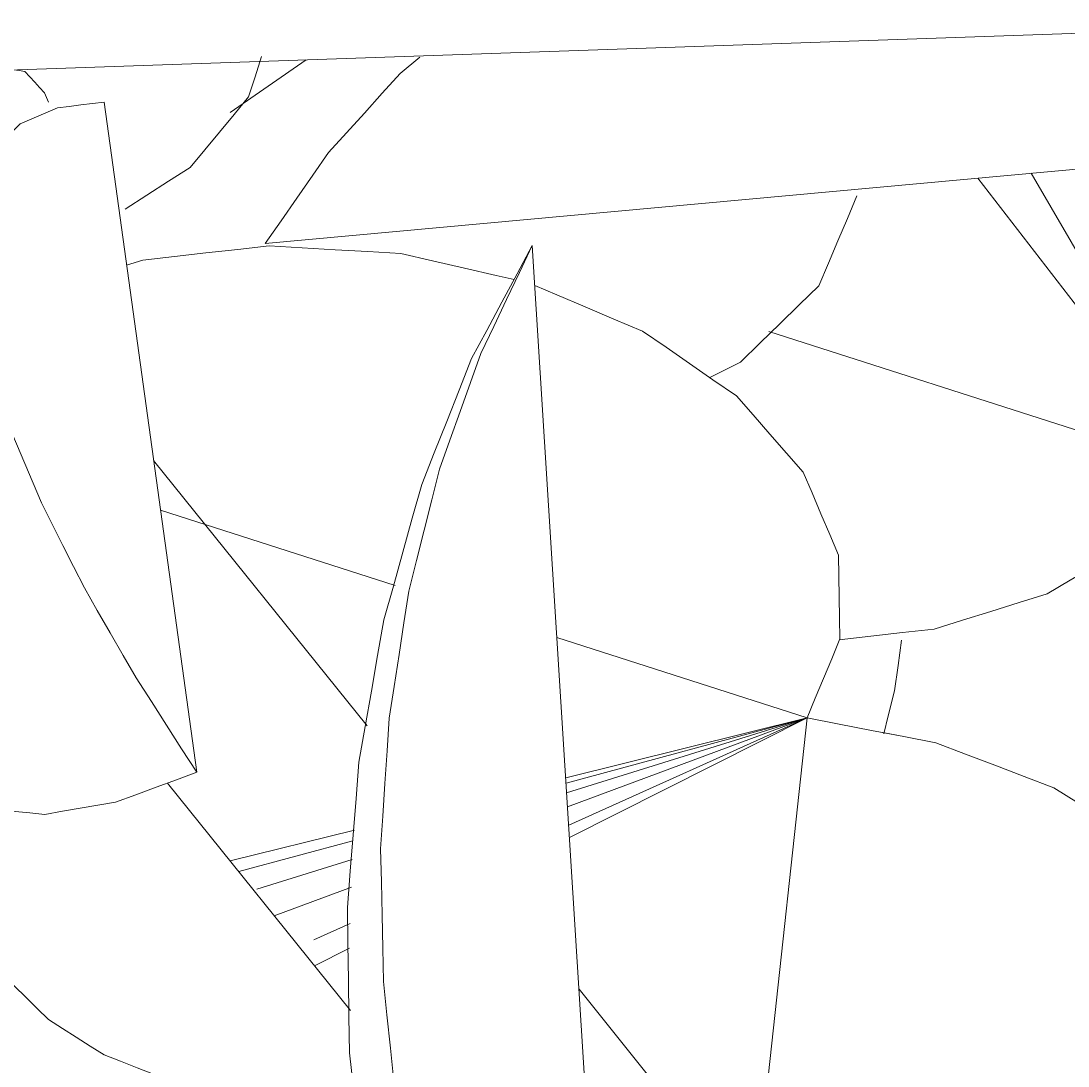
# Model space of a CAD drawing. Header units: metres. Extents: x -18.34 to -13.25, y -25.49 to -16.26.
# Drawn here: x -14.43214 to -14.39351, y -21.30703 to -21.26845 of the extents above; entities that cross this region are included whole.
import ezdxf

# ---------------------------------------------------------------- set-up
doc = ezdxf.new("R2010")
doc.units = ezdxf.units.M
doc.layers.add('Importações nas famílias', color=7, linetype='Continuous', lineweight=5)
doc.layers.add('Vegetação', color=7, linetype='Continuous', lineweight=5)

# ---------------------------------------------------------------- blocks, each defined once
blk = doc.blocks.new('Planta_pergolado_12200 - plantas pergolado_skp_Component_17-V3497-Pavimento 02 - Executivo')
at = {"layer": 'Importações nas famílias', "color": 9, "flags": 128}
for points in [[(0.176117, 0.159846), (0.176923, 0.159603), (0.17773, 0.15936), (0.178537, 0.159117), (0.179344, 0.158874)], [(0.179344, 0.158874), (0.180072, 0.158273), (0.1808, 0.157671), (0.181528, 0.15707), (0.182256, 0.156468)], [(0.182256, 0.156468), (0.182843, 0.15556), (0.1829, 0.155471)]]:
    blk.add_lwpolyline(points, dxfattribs=at)
blk = doc.blocks.new('Planta_pergolado_12200 - plantas pergolado_skp_Component_16-V3498-Pavimento 02 - Executivo')
blk.add_blockref('Planta_pergolado_12200 - plantas pergolado_skp_Component_17-V3497-Pavimento 02 - Executivo', (0, 0))
blk = doc.blocks.new('Planta_pergolado_12200 - plantas pergolado_skp_Component_12-V161-Pavimento 02 - Executivo')
at = {"layer": 'Importações nas famílias', "color": 9, "flags": 128}
for points in [[(0.19298, 0.162987), (0.192094, 0.163012), (0.191208, 0.163038)], [(0.194493, 0.162774), (0.193858, 0.162863), (0.19298, 0.162987)]]:
    blk.add_lwpolyline(points, dxfattribs=at)
blk = doc.blocks.new('Planta_pergolado_12200 - plantas pergolado_skp_Component_17-V3502-Pavimento 02 - Executivo')
at = {"layer": 'Importações nas famílias', "color": 9}
blk.add_line((0.190705, 0.164111), (0.190945, 0.163037), dxfattribs=at)
at = {"layer": 'Importações nas famílias', "color": 9, "flags": 128}
for points in [[(0.186881, 0.170823), (0.187429, 0.170083), (0.187977, 0.169343), (0.188525, 0.168604), (0.189073, 0.167864)], [(0.189073, 0.167864), (0.189481, 0.166926), (0.189889, 0.165987), (0.190297, 0.165049), (0.190705, 0.164111)]]:
    blk.add_lwpolyline(points, dxfattribs=at)
blk = doc.blocks.new('Planta_pergolado_12200 - plantas pergolado_skp_Component_16-V3503-Pavimento 02 - Executivo')
for name in ['Planta_pergolado_12200 - plantas pergolado_skp_Component_17-V3502-Pavimento 02 - Executivo', 'Planta_pergolado_12200 - plantas pergolado_skp_Component_12-V161-Pavimento 02 - Executivo']:
    blk.add_blockref(name, (0, 0))
blk = doc.blocks.new('Planta_pergolado_12200 - plantas pergolado_skp_Component_17-V3516-Pavimento 02 - Executivo')
at = {"layer": 'Importações nas famílias', "color": 9}
for p, q in [((0.175053, 0.16393), (0.18428, 0.172783)), ((0.181102, 0.157324), (0.18428, 0.172783)), ((0.174686, 0.165746), (0.182345, 0.171364))]:
    blk.add_line(p, q, dxfattribs=at)
at = {"layer": 'Importações nas famílias', "color": 9, "flags": 128}
for points in [[(0.186881, 0.170823), (0.187429, 0.170083), (0.187977, 0.169343), (0.188525, 0.168604), (0.189073, 0.167864)], [(0.189073, 0.167864), (0.189481, 0.166926), (0.189889, 0.165987), (0.190297, 0.165049), (0.190705, 0.164111)], [(0.190705, 0.164111), (0.190945, 0.163037), (0.191186, 0.161964), (0.191426, 0.16089)]]:
    blk.add_lwpolyline(points, dxfattribs=at)
blk = doc.blocks.new('Planta_pergolado_12200 - plantas pergolado_skp_Component_16-V3517-Pavimento 02 - Executivo')
for name in ['Planta_pergolado_12200 - plantas pergolado_skp_Component_17-V3516-Pavimento 02 - Executivo', 'Planta_pergolado_12200 - plantas pergolado_skp_Component_12-V161-Pavimento 02 - Executivo']:
    blk.add_blockref(name, (0, 0))
blk = doc.blocks.new('Planta_pergolado_12200 - plantas pergolado_skp_Component_17-V3521-Pavimento 02 - Executivo')
at = {"layer": 'Importações nas famílias', "color": 9}
blk.add_line((0.173495, 0.140434), (0.175593, 0.138025), dxfattribs=at)
at = {"layer": 'Importações nas famílias', "color": 9, "flags": 128}
for points in [[(0.176117, 0.159846), (0.176923, 0.159603), (0.17773, 0.15936), (0.178537, 0.159117), (0.179344, 0.158874)], [(0.179344, 0.158874), (0.180072, 0.158273), (0.1808, 0.157671), (0.181528, 0.15707), (0.182256, 0.156468)], [(0.182256, 0.156468), (0.182843, 0.15556), (0.1829, 0.155471)]]:
    blk.add_lwpolyline(points, dxfattribs=at)
blk = doc.blocks.new('Planta_pergolado_12200 - plantas pergolado_skp_Component_16-V3522-Pavimento 02 - Executivo')
blk.add_blockref('Planta_pergolado_12200 - plantas pergolado_skp_Component_17-V3521-Pavimento 02 - Executivo', (0, 0))
blk = doc.blocks.new('Planta_pergolado_12200 - plantas pergolado_skp_-V3541-Pavimento 02 - Executivo')
for name in ['Planta_pergolado_12200 - plantas pergolado_skp_Component_16-V3517-Pavimento 02 - Executivo', 'Planta_pergolado_12200 - plantas pergolado_skp_Component_16-V3503-Pavimento 02 - Executivo', 'Planta_pergolado_12200 - plantas pergolado_skp_Component_16-V3522-Pavimento 02 - Executivo', 'Planta_pergolado_12200 - plantas pergolado_skp_Component_16-V3498-Pavimento 02 - Executivo']:
    blk.add_blockref(name, (0, 0))
blk = doc.blocks.new('Planta_pergolado_12200 - plantas pergolado_skp_-V3560-Pavimento 02 - Executivo')
at = {"rotation": 89.9999999999999}
blk.add_blockref('Planta_pergolado_12200 - plantas pergolado_skp_-V3541-Pavimento 02 - Executivo', (0.274037, 0.01573), dxfattribs=at)
blk = doc.blocks.new('Planta_pergolado_12200 - plantas pergolado_skp_Component_17-V3623-Pavimento 02 - Executivo')
at = {"layer": 'Importações nas famílias', "color": 9}
for p, q in [((0.115917, 0.072677), (0.116149, 0.07321)), ((0.124441, 0.071133), (0.126156, 0.062791)), ((0.134709, 0.063281), (0.13623, 0.06743)), ((0.135077, 0.063293), (0.136563, 0.067097)), ((0.137095, 0.066406), (0.13572, 0.063244)), ((0.137949, 0.065712), (0.136677, 0.063171)), ((0.138628, 0.064267), (0.137928, 0.063076)), ((0.139513, 0.064147), (0.138778, 0.063011)), ((0.127336, 0.05705), (0.129164, 0.048161)), ((0.129164, 0.048161), (0.132121, 0.056224)), ((0.129164, 0.048161), (0.132302, 0.056193)), ((0.13263, 0.056136), (0.129164, 0.048161)), ((0.133114, 0.056053), (0.129164, 0.048161)), ((0.133738, 0.055945), (0.129164, 0.048161)), ((0.134156, 0.055873), (0.129164, 0.048161)), ((0.151241, 0.048161), (0.129164, 0.048161))]:
    blk.add_line(p, q, dxfattribs=at)
at = {"layer": 'Importações nas famílias', "color": 9, "flags": 128}
for points in [[(0.114955, 0.068383), (0.115195, 0.069456), (0.115436, 0.07053), (0.115676, 0.071603), (0.115917, 0.072677)], [(0.114729, 0.063842), (0.114785, 0.064977), (0.114842, 0.066113), (0.114898, 0.067248), (0.114955, 0.068383)], [(0.115196, 0.059855), (0.115123, 0.060483), (0.114991, 0.061603), (0.11486, 0.062722), (0.114729, 0.063842)], [(0.116494, 0.055252), (0.116184, 0.05628), (0.115874, 0.057308), (0.115564, 0.058336), (0.115327, 0.059123)], [(0.118366, 0.051789), (0.117898, 0.052655), (0.11743, 0.05352), (0.116962, 0.054386), (0.116494, 0.055252)], [(0.120741, 0.049209), (0.120147, 0.049854), (0.119553, 0.050499), (0.11896, 0.051144), (0.118366, 0.051789)], [(0.123457, 0.047688), (0.122778, 0.048068), (0.122099, 0.048449), (0.12142, 0.048829), (0.120741, 0.049209)], [(0.129164, 0.048161), (0.128455, 0.047953), (0.127747, 0.047746), (0.127039, 0.047538), (0.12633, 0.047331)], [(0.12954, 0.043645), (0.129446, 0.044774), (0.129352, 0.045903), (0.129258, 0.047032), (0.129164, 0.048161)], [(0.12633, 0.047331), (0.125612, 0.04742), (0.124894, 0.04751), (0.124176, 0.047599), (0.123457, 0.047688)], [(0.130643, 0.039437), (0.130367, 0.040489), (0.130091, 0.041541), (0.129815, 0.042593), (0.12954, 0.043645)], [(0.132397, 0.035823), (0.131958, 0.036727), (0.13152, 0.03763), (0.131081, 0.038533), (0.130643, 0.039437)]]:
    blk.add_lwpolyline(points, dxfattribs=at)
blk = doc.blocks.new('Planta_pergolado_12200 - plantas pergolado_skp_Component_16-V3624-Pavimento 02 - Executivo')
blk.add_blockref('Planta_pergolado_12200 - plantas pergolado_skp_Component_17-V3623-Pavimento 02 - Executivo', (0, 0))
blk = doc.blocks.new('Planta_pergolado_12200 - plantas pergolado_skp_Component_12-V3634-Pavimento 02 - Executivo')
at = {"layer": 'Importações nas famílias', "color": 9}
for p, q in [((0.108842, 0.038661), (0.114887, 0.068529)), ((0.114883, 0.068523), (0.114887, 0.068529)), ((0.108551, 0.064532), (0.107916, 0.063919))]:
    blk.add_line(p, q, dxfattribs=at)
at = {"layer": 'Importações nas famílias', "color": 9, "flags": 128}
for points in [[(0.114887, 0.068529), (0.114049, 0.068072), (0.11321, 0.067614), (0.112371, 0.067157), (0.111533, 0.0667)], [(0.111533, 0.0667), (0.110787, 0.066158), (0.110042, 0.065616), (0.109296, 0.065074), (0.108551, 0.064532)], [(0.105054, 0.040977), (0.105568, 0.040372), (0.106081, 0.039767)], [(0.106081, 0.039767), (0.10672, 0.039236), (0.107358, 0.038705)]]:
    blk.add_lwpolyline(points, dxfattribs=at)
blk = doc.blocks.new('Planta_pergolado_12200 - plantas pergolado_skp_Component_12-V327-Pavimento 02 - Executivo')
at = {"layer": 'Importações nas famílias', "color": 9}
for p, q in [((0.116585, 0.078574), (0.111583, 0.079905)), ((0.110535, 0.076671), (0.110848, 0.0765))]:
    blk.add_line(p, q, dxfattribs=at)
at = {"layer": 'Importações nas famílias', "color": 9, "flags": 128}
for points in [[(0.118188, 0.083958), (0.117738, 0.083845), (0.117288, 0.083732), (0.116837, 0.083619), (0.116387, 0.083507)], [(0.120057, 0.084024), (0.11959, 0.084007), (0.119123, 0.083991), (0.118656, 0.083974), (0.118188, 0.083958)], [(0.121494, 0.083782), (0.121015, 0.083863), (0.120536, 0.083943), (0.120057, 0.084024)], [(0.116387, 0.083507), (0.115958, 0.083298), (0.11553, 0.08309), (0.115101, 0.082882), (0.114673, 0.082674)], [(0.114673, 0.082674), (0.114271, 0.082372), (0.113869, 0.082071), (0.113467, 0.08177), (0.113066, 0.081469)], [(0.113066, 0.081469), (0.112695, 0.081078), (0.112324, 0.080687), (0.111953, 0.080296), (0.111583, 0.079905)], [(0.111583, 0.079905), (0.11129, 0.079694), (0.110997, 0.079483), (0.110704, 0.079272), (0.110412, 0.079061)], [(0.110412, 0.079061), (0.110269, 0.078852), (0.110126, 0.078644), (0.109983, 0.078435)], [(0.109861, 0.077826), (0.109871, 0.077625), (0.109882, 0.077424)], [(0.109882, 0.077424), (0.110045, 0.077236), (0.110208, 0.077048), (0.110372, 0.076859), (0.110535, 0.076671)]]:
    blk.add_lwpolyline(points, dxfattribs=at)
blk = doc.blocks.new('Planta_pergolado_12200 - plantas pergolado_skp_Component_17-V3636-Pavimento 02 - Executivo')
at = {"layer": 'Importações nas famílias', "color": 9, "flags": 128}
for points in [[(0.114236, 0.073463), (0.113675, 0.072771), (0.113114, 0.07208), (0.112554, 0.071388)], [(0.112554, 0.071388), (0.111894, 0.070953), (0.111234, 0.070519), (0.110574, 0.070085), (0.109914, 0.06965)], [(0.109914, 0.06965), (0.109199, 0.069503), (0.108485, 0.069356)]]:
    blk.add_lwpolyline(points, dxfattribs=at)
blk = doc.blocks.new('Planta_pergolado_12200 - plantas pergolado_skp_Component_16-V3637-Pavimento 02 - Executivo')
for name in ['Planta_pergolado_12200 - plantas pergolado_skp_Component_17-V3636-Pavimento 02 - Executivo', 'Planta_pergolado_12200 - plantas pergolado_skp_Component_12-V327-Pavimento 02 - Executivo', 'Planta_pergolado_12200 - plantas pergolado_skp_Component_12-V3634-Pavimento 02 - Executivo']:
    blk.add_blockref(name, (0, 0))
blk = doc.blocks.new('Planta_pergolado_12200 - plantas pergolado_skp_Component_12-V276-Pavimento 02 - Executivo')
at = {"layer": 'Importações nas famílias', "color": 9}
blk.add_line((0.118225, 0.01703), (0.144312, 0.036563), dxfattribs=at)
blk = doc.blocks.new('Planta_pergolado_12200 - plantas pergolado_skp_Component_16-V3659-Pavimento 02 - Executivo')
blk.add_blockref('Planta_pergolado_12200 - plantas pergolado_skp_Component_12-V276-Pavimento 02 - Executivo', (-0.035952, 0.062271))
blk = doc.blocks.new('Planta_pergolado_12200 - plantas pergolado_skp_Component_12-V266-Pavimento 02 - Executivo')
at = {"layer": 'Importações nas famílias', "color": 9}
for p, q in [((0.188028, 0.07109), (0.188028, 0.079122)), ((0.189557, 0.069162), (0.190066, 0.069526))]:
    blk.add_line(p, q, dxfattribs=at)
at = {"layer": 'Importações nas famílias', "color": 9, "flags": 128}
for points in [[(0.194078, 0.081294), (0.193836, 0.081714), (0.193593, 0.082134), (0.193351, 0.082555), (0.193109, 0.082975)], [(0.194664, 0.079575), (0.194518, 0.080005), (0.194371, 0.080435), (0.194225, 0.080864), (0.194078, 0.081294)], [(0.19486, 0.077836), (0.194811, 0.078271), (0.194762, 0.078706), (0.194713, 0.07914), (0.194664, 0.079575)], [(0.194664, 0.076098), (0.194713, 0.076533), (0.194762, 0.076967), (0.194811, 0.077402), (0.19486, 0.077836)], [(0.194078, 0.074379), (0.194225, 0.074809), (0.194371, 0.075238), (0.194518, 0.075668), (0.194664, 0.076098)], [(0.193109, 0.072698), (0.193351, 0.073118), (0.193593, 0.073538), (0.193836, 0.073959), (0.194078, 0.074379)], [(0.191766, 0.071074), (0.192102, 0.07148), (0.192438, 0.071886), (0.192773, 0.072292), (0.193109, 0.072698)], [(0.190066, 0.069526), (0.190491, 0.069913), (0.190916, 0.0703), (0.191341, 0.070687), (0.191766, 0.071074)]]:
    blk.add_lwpolyline(points, dxfattribs=at)
blk = doc.blocks.new('Planta_pergolado_12200 - plantas pergolado_skp_Component_12-V262-Pavimento 02 - Executivo')
at = {"layer": 'Importações nas famílias', "color": 9}
blk.add_line((0.121707, 0.050667), (0.097927, 0.084368), dxfattribs=at)
at = {"layer": 'Importações nas famílias', "color": 9, "flags": 128}
for points in [[(0.097927, 0.084368), (0.09874, 0.084022), (0.099553, 0.083677), (0.100366, 0.083332), (0.101179, 0.082987)], [(0.100894, 0.082937), (0.100152, 0.083294), (0.09941, 0.083652), (0.098669, 0.08401), (0.097927, 0.084368)], [(0.103775, 0.081167), (0.103055, 0.081609), (0.102335, 0.082052), (0.101614, 0.082494), (0.100894, 0.082937)], [(0.101179, 0.082987), (0.101989, 0.082527), (0.102799, 0.082066), (0.103609, 0.081606), (0.104419, 0.081146)], [(0.106538, 0.079077), (0.105847, 0.0796), (0.105157, 0.080122), (0.104466, 0.080644), (0.103775, 0.081167)], [(0.104419, 0.081146), (0.105207, 0.080582), (0.105995, 0.080018), (0.106783, 0.079454), (0.107571, 0.07889)], [(0.109152, 0.076692), (0.108499, 0.077288), (0.107845, 0.077885), (0.107192, 0.078481), (0.106538, 0.079077)], [(0.107571, 0.07889), (0.108319, 0.078235), (0.109066, 0.07758), (0.109813, 0.076925), (0.110561, 0.07627)], [(0.111589, 0.074037), (0.11098, 0.0747), (0.11037, 0.075364), (0.109761, 0.076028), (0.109152, 0.076692)], [(0.110561, 0.07627), (0.11125, 0.075539), (0.111939, 0.074809), (0.112628, 0.074078), (0.113318, 0.073348)], [(0.11382, 0.071141), (0.113262, 0.071865), (0.112704, 0.072589), (0.112146, 0.073313), (0.111589, 0.074037)], [(0.113318, 0.073348), (0.113933, 0.072559), (0.114548, 0.07177), (0.115163, 0.070981), (0.115778, 0.070193)], [(0.115822, 0.068038), (0.115321, 0.068814), (0.114821, 0.06959), (0.11432, 0.070365), (0.11382, 0.071141)], [(0.115778, 0.070193), (0.116304, 0.069364), (0.11683, 0.068535), (0.117357, 0.067707), (0.117883, 0.066878)]]:
    blk.add_lwpolyline(points, dxfattribs=at)
blk = doc.blocks.new('Planta_pergolado_12200 - plantas pergolado_skp_Component_12-V270-Pavimento 02 - Executivo')
at = {"layer": 'Importações nas famílias', "color": 9}
blk.add_line((0.187216, 0.078849), (0.177637, 0.094829), dxfattribs=at)
at = {"layer": 'Importações nas famílias', "color": 9, "flags": 128}
for points in [[(0.179811, 0.095809), (0.179542, 0.095735), (0.179272, 0.095661), (0.179003, 0.095587), (0.178733, 0.095513)], [(0.180859, 0.095715), (0.180597, 0.095739), (0.180335, 0.095762), (0.180073, 0.095786), (0.179811, 0.095809)], [(0.181864, 0.095232), (0.181613, 0.095353), (0.181362, 0.095474), (0.18111, 0.095594), (0.180859, 0.095715)], [(0.178733, 0.095513), (0.178459, 0.095342), (0.178185, 0.095171), (0.177911, 0.095), (0.177637, 0.094829)], [(0.182817, 0.094364), (0.182579, 0.094581), (0.182341, 0.094798), (0.182103, 0.095015), (0.181864, 0.095232)], [(0.183707, 0.093122), (0.183484, 0.093433), (0.183262, 0.093743), (0.18304, 0.094054), (0.182817, 0.094364)], [(0.184522, 0.09152), (0.184318, 0.091921), (0.184114, 0.092321), (0.18391, 0.092722), (0.183707, 0.093122)], [(0.184272, 0.092129), (0.18496, 0.091753), (0.185649, 0.091377), (0.186338, 0.091001), (0.187027, 0.090625)], [(0.185256, 0.089575), (0.185072, 0.090061), (0.184889, 0.090547), (0.184706, 0.091034), (0.184522, 0.09152)], [(0.187027, 0.090625), (0.187599, 0.090235), (0.188172, 0.089845), (0.188745, 0.089455), (0.189317, 0.089065)], [(0.185898, 0.087308), (0.185738, 0.087875), (0.185577, 0.088441), (0.185416, 0.089008), (0.185256, 0.089575)], [(0.189317, 0.089065), (0.189761, 0.088671), (0.190204, 0.088276), (0.190647, 0.087881), (0.19109, 0.087487)], [(0.19109, 0.087487), (0.191394, 0.087096), (0.191697, 0.086706), (0.192, 0.086316), (0.192304, 0.085926)], [(0.186443, 0.084745), (0.186307, 0.085386), (0.186171, 0.086027), (0.186035, 0.086667), (0.185898, 0.087308)], [(0.192304, 0.085926), (0.19246, 0.085549), (0.192616, 0.085172), (0.192773, 0.084796), (0.192929, 0.084419)], [(0.186884, 0.081915), (0.186774, 0.082623), (0.186664, 0.08333), (0.186553, 0.084038), (0.186443, 0.084745)], [(0.192929, 0.084419), (0.192935, 0.084065), (0.19294, 0.08371), (0.192946, 0.083356), (0.192952, 0.083002)], [(0.192952, 0.083002), (0.192807, 0.082678), (0.192662, 0.082355), (0.192517, 0.082031), (0.192372, 0.081708)], [(0.187216, 0.078849), (0.187133, 0.079615), (0.18705, 0.080382), (0.186967, 0.081149), (0.186884, 0.081915)], [(0.192372, 0.081708), (0.192079, 0.081423), (0.191787, 0.081138), (0.191494, 0.080852), (0.191202, 0.080567)], [(0.191202, 0.080567), (0.190769, 0.080327), (0.190336, 0.080087), (0.189903, 0.079847), (0.18947, 0.079607)], [(0.18947, 0.079607), (0.188907, 0.079417), (0.188343, 0.079228), (0.18778, 0.079038), (0.187216, 0.078849)]]:
    blk.add_lwpolyline(points, dxfattribs=at)
blk = doc.blocks.new('Planta_pergolado_12200 - plantas pergolado_skp_Component_16-V3661-Pavimento 02 - Executivo')
for name, p in [('Planta_pergolado_12200 - plantas pergolado_skp_Component_12-V270-Pavimento 02 - Executivo', (-0.073, 0)), ('Planta_pergolado_12200 - plantas pergolado_skp_Component_12-V262-Pavimento 02 - Executivo', (0, 0)), ('Planta_pergolado_12200 - plantas pergolado_skp_Component_12-V266-Pavimento 02 - Executivo', (-0.073, 0))]:
    blk.add_blockref(name, p)
blk = doc.blocks.new('Planta_pergolado_12200 - plantas pergolado_skp_-V3686-Pavimento 02 - Executivo')
at = {"layer": 'Importações nas famílias', "color": 9}
for p, q in [((0.109758, 0.076912), (0.109758, 0.086286)), ((0.109758, 0.049088), (0.109758, 0.0676))]:
    blk.add_line(p, q, dxfattribs=at)
for name in ['Planta_pergolado_12200 - plantas pergolado_skp_Component_16-V3659-Pavimento 02 - Executivo', 'Planta_pergolado_12200 - plantas pergolado_skp_Component_16-V3661-Pavimento 02 - Executivo']:
    blk.add_blockref(name, (0, 0))
blk = doc.blocks.new('Planta_pergolado_12200 - plantas pergolado_skp_-V3687-Pavimento 02 - Executivo')
at = {"xscale": 1.254472261797389, "yscale": 1.254472261797389, "zscale": 1.254472261797389, "rotation": 44.99999999999149}
blk.add_blockref('Planta_pergolado_12200 - plantas pergolado_skp_-V3686-Pavimento 02 - Executivo', (0.101937, -0.102346), dxfattribs=at)
for name in ['Planta_pergolado_12200 - plantas pergolado_skp_Component_16-V3637-Pavimento 02 - Executivo', 'Planta_pergolado_12200 - plantas pergolado_skp_Component_16-V3624-Pavimento 02 - Executivo']:
    blk.add_blockref(name, (0, 0))
blk = doc.blocks.new('Planta_pergolado_12200 - plantas pergolado_skp_Component_17-V3745-Pavimento 02 - Executivo')
at = {"layer": 'Importações nas famílias', "color": 9}
blk.add_line((0.127039, 0.047538), (0.12633, 0.047331), dxfattribs=at)
at = {"layer": 'Importações nas famílias', "color": 9, "flags": 128}
for points in [[(0.12954, 0.043645), (0.129446, 0.044774), (0.129384, 0.045511)], [(0.130643, 0.039437), (0.130367, 0.040489), (0.130091, 0.041541), (0.129815, 0.042593), (0.12954, 0.043645)], [(0.132397, 0.035823), (0.131958, 0.036727), (0.13152, 0.03763), (0.131081, 0.038533), (0.130643, 0.039437)]]:
    blk.add_lwpolyline(points, dxfattribs=at)
blk = doc.blocks.new('Planta_pergolado_12200 - plantas pergolado_skp_Component_16-V3746-Pavimento 02 - Executivo')
blk.add_blockref('Planta_pergolado_12200 - plantas pergolado_skp_Component_17-V3745-Pavimento 02 - Executivo', (0, 0))
blk = doc.blocks.new('Planta_pergolado_12200 - plantas pergolado_skp_Component_12-V3757-Pavimento 02 - Executivo')
at = {"layer": 'Importações nas famílias', "color": 9}
blk.add_line((0.085849, 0.090901), (0.085519, 0.090347), dxfattribs=at)
at = {"layer": 'Importações nas famílias', "color": 9, "flags": 128}
for points in [[(0.085519, 0.090347), (0.085149, 0.089489), (0.084779, 0.088631), (0.08441, 0.087773), (0.08404, 0.086915)], [(0.08404, 0.086915), (0.083767, 0.085987), (0.083495, 0.08506)], [(0.083391, 0.084706), (0.083222, 0.084132), (0.082949, 0.083204)], [(0.082949, 0.083204), (0.08278, 0.082228), (0.082611, 0.081253)]]:
    blk.add_lwpolyline(points, dxfattribs=at)
blk = doc.blocks.new('Planta_pergolado_12200 - plantas pergolado_skp_Component_16-V3761-Pavimento 02 - Executivo')
blk.add_blockref('Planta_pergolado_12200 - plantas pergolado_skp_Component_12-V3757-Pavimento 02 - Executivo', (0, 0))
blk = doc.blocks.new('Planta_pergolado_12200 - plantas pergolado_skp_Component_16-V3768-Pavimento 02 - Executivo')
blk.add_blockref('Planta_pergolado_12200 - plantas pergolado_skp_Component_12-V3757-Pavimento 02 - Executivo', (0, 0))
blk = doc.blocks.new('Planta_pergolado_12200 - plantas pergolado_skp_-V3779-Pavimento 02 - Executivo')
for name in ['Planta_pergolado_12200 - plantas pergolado_skp_Component_16-V3761-Pavimento 02 - Executivo', 'Planta_pergolado_12200 - plantas pergolado_skp_Component_16-V3768-Pavimento 02 - Executivo']:
    blk.add_blockref(name, (0, 0))
blk = doc.blocks.new('Planta_pergolado_12200 - plantas pergolado_skp_-V3780-Pavimento 02 - Executivo')
at = {"xscale": 1.254472261797389, "yscale": 1.254472261797389, "zscale": 1.254472261797389, "rotation": 44.99999999999149}
blk.add_blockref('Planta_pergolado_12200 - plantas pergolado_skp_-V3779-Pavimento 02 - Executivo', (0.101937, -0.102346), dxfattribs=at)
blk.add_blockref('Planta_pergolado_12200 - plantas pergolado_skp_Component_16-V3746-Pavimento 02 - Executivo', (0, 0))
blk = doc.blocks.new('Planta_pergolado_12200 - plantas pergolado_skp_-V3781-Pavimento 02 - Executivo')
at = {"rotation": 89.9999999999999}
for name in ['Planta_pergolado_12200 - plantas pergolado_skp_-V3687-Pavimento 02 - Executivo', 'Planta_pergolado_12200 - plantas pergolado_skp_-V3780-Pavimento 02 - Executivo']:
    blk.add_blockref(name, (0.696245, 0.01573), dxfattribs=at)
blk = doc.blocks.new('Planta_pergolado_12200 - Planta_pergolado_12200-V4294-Pavimento 02 - Executivo')
at = {"extrusion": (0, 0, -1), "xscale": 1.068436298615139, "yscale": 1.068436298615139, "zscale": 1.068436298615139, "rotation": 276.200000000004}
blk.add_blockref('Planta_pergolado_12200 - plantas pergolado_skp_-V3781-Pavimento 02 - Executivo', (0.073046, 0.337289), dxfattribs=at)
at = {"xscale": 1.068436298615139, "yscale": 1.068436298615139, "zscale": 1.068436298615139, "rotation": 83.79999999999607}
blk.add_blockref('Planta_pergolado_12200 - plantas pergolado_skp_-V3560-Pavimento 02 - Executivo', (-0.091864, -0.479646), dxfattribs=at)

msp = doc.modelspace()

# ---------------------------------------------------------------- block references
at = {"layer": 'Vegetação', "color": 9, "rotation": 89.99999999999997}
msp.add_blockref('Planta_pergolado_12200 - Planta_pergolado_12200-V4294-Pavimento 02 - Executivo', (-14.737518, -20.992449), dxfattribs=at)

doc.saveas('drawing.dxf')
